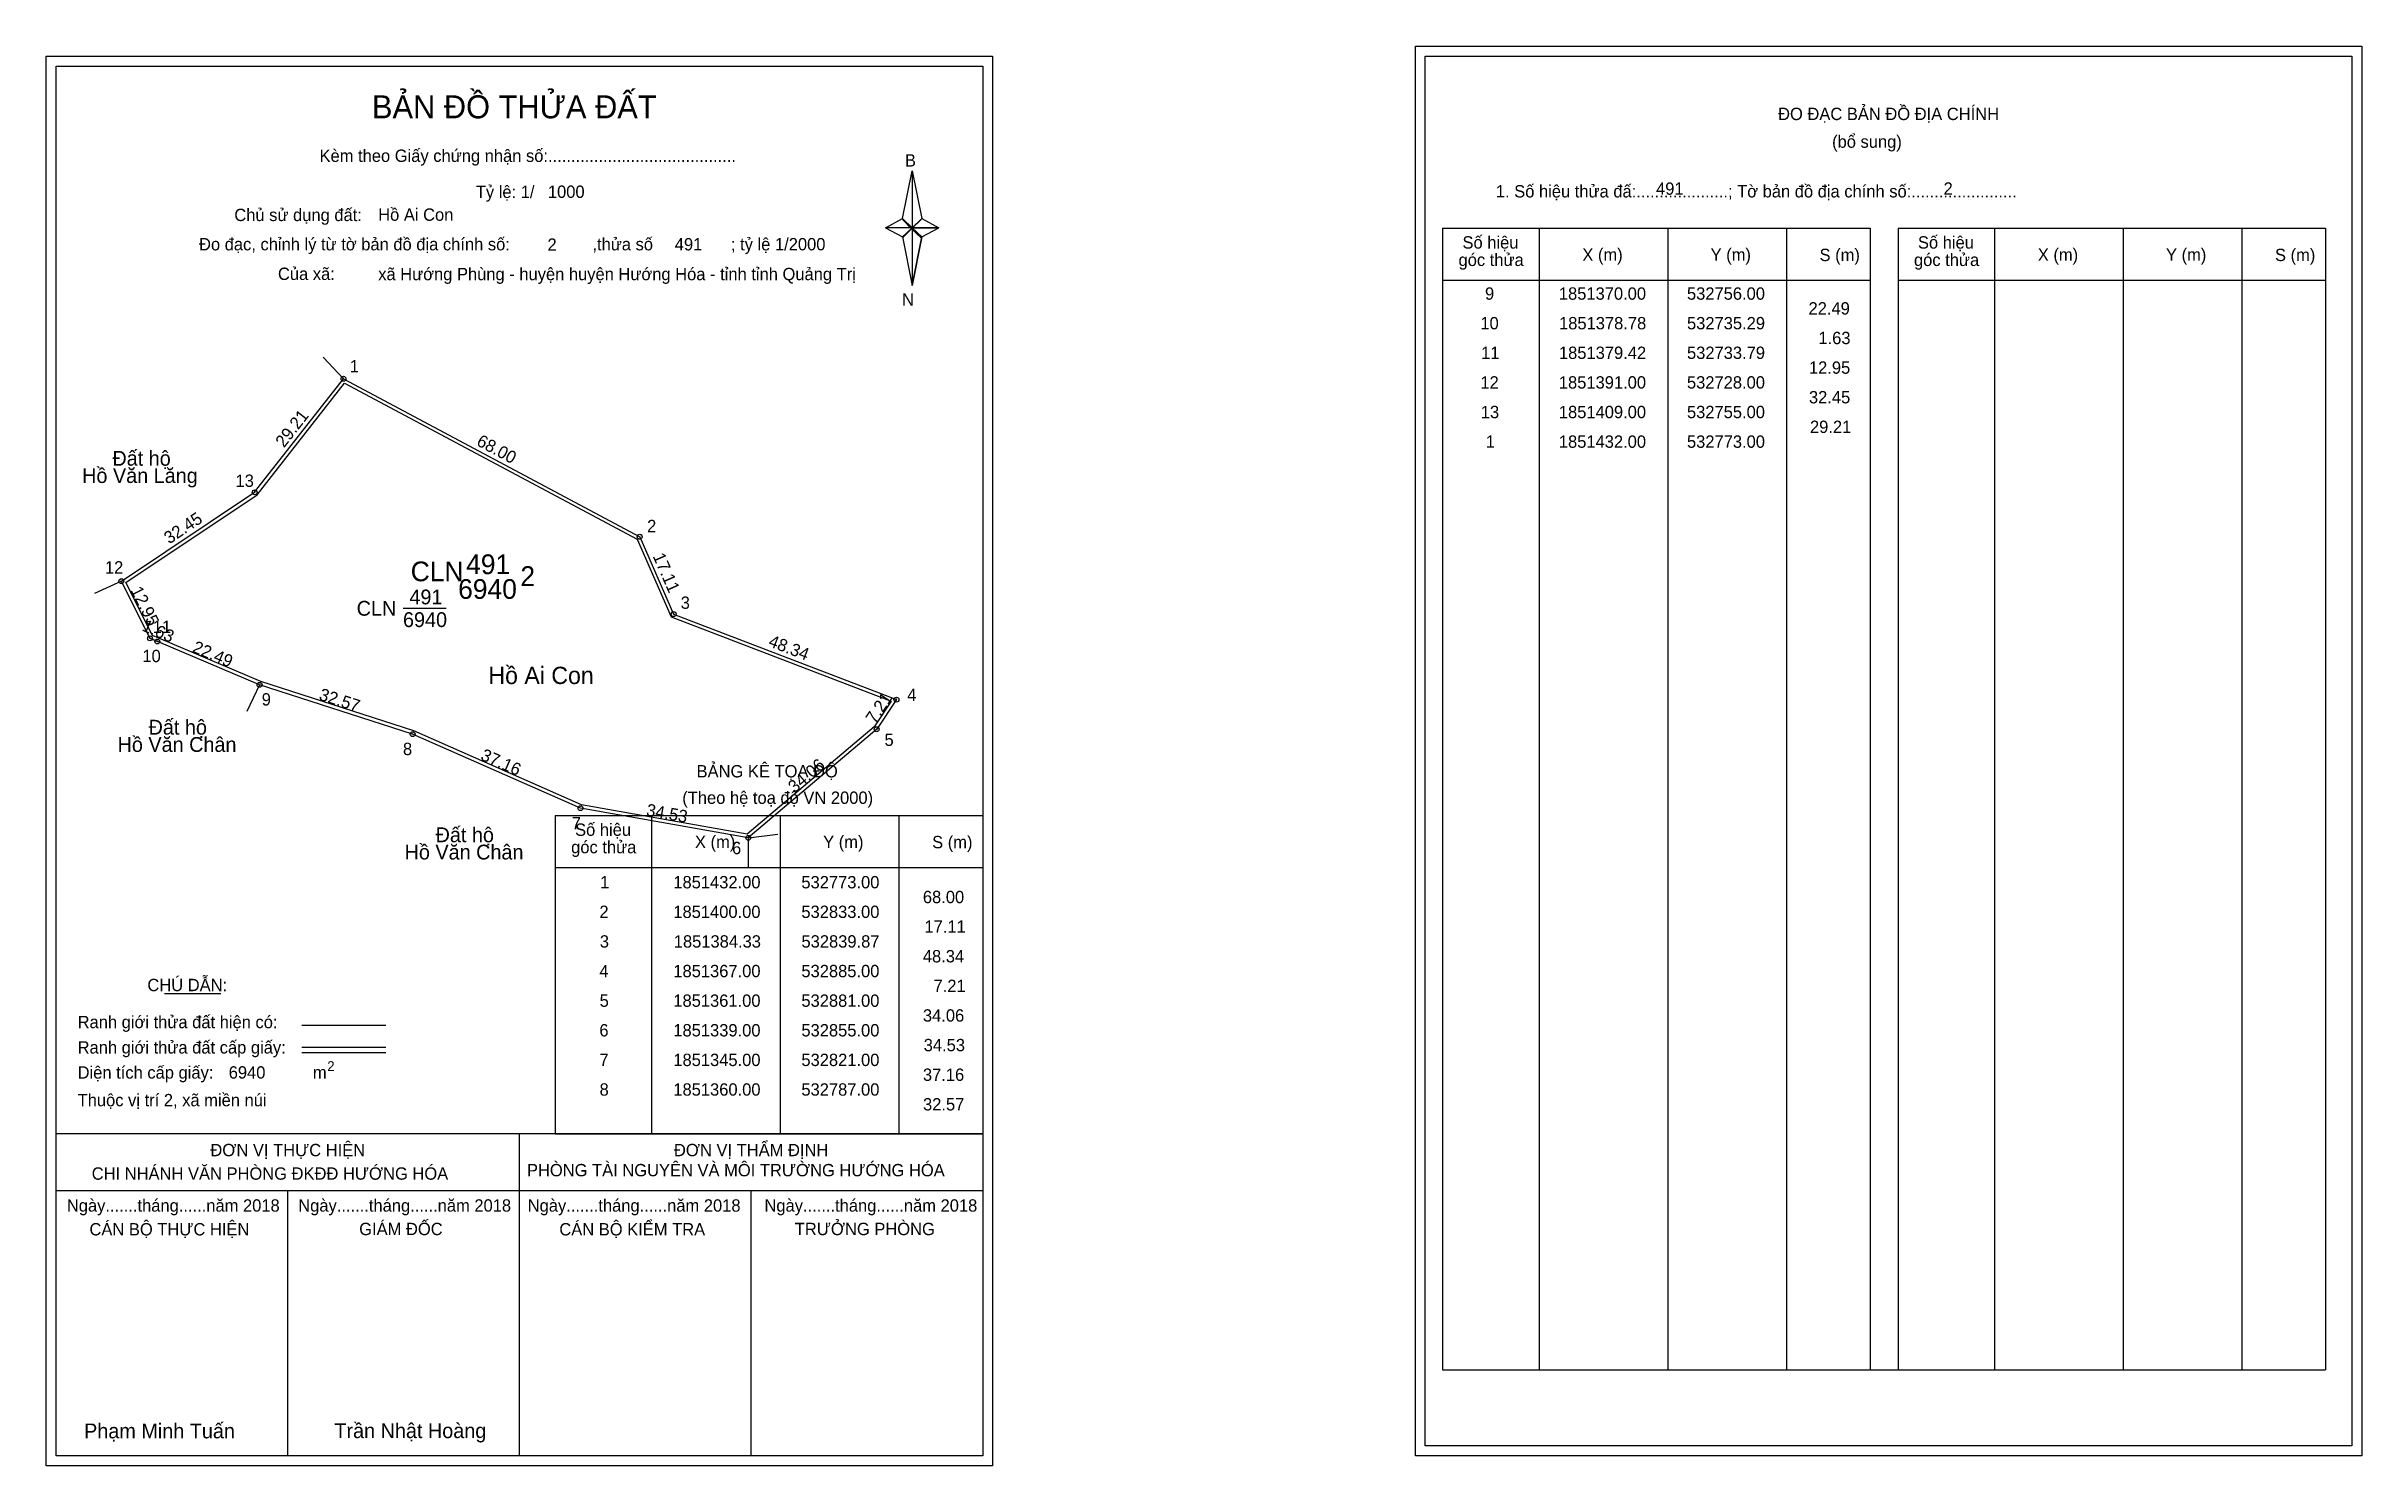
# Model space of a CAD drawing. Extents: x 532713 to 533182, y 1851212 to 1851499.
import ezdxf

# ---------------------------------------------------------------- set-up
doc = ezdxf.new("R2010")
doc.units = 0
for name, color, linetype in [('Level 1', 7, 'Continuous'), ('Level 10', 7, 'Continuous'), ('Level 11', 7, 'Continuous'), ('Level 13', 7, 'Continuous'), ('Level 2', 7, 'Continuous'), ('Level 27', 7, 'Continuous'), ('Level 3', 7, 'Continuous'), ('Level 36', 7, 'Continuous'), ('Level 4', 7, 'Continuous'), ('Level 49', 7, 'Continuous'), ('Level 5', 7, 'Continuous'), ('Level 53', 7, 'Continuous'), ('Level 55', 7, 'Continuous'), ('Level 6', 7, 'Continuous'), ('Level 63', 7, 'Continuous'), ('Level 7', 7, 'Continuous'), ('Level 9', 7, 'Continuous')]:
    doc.layers.add(name, color=color, linetype=linetype)

msp = doc.modelspace()

# ---------------------------------------------------------------- linework, layer by layer
at = {"layer": 'Level 1'}
for p, q in [((532992.12, 1851497.36), (532992.12, 1851497.36)), ((532714.8, 1851495.36), (532714.8, 1851495.36)), ((532886.22, 1851464.48), (532888.19, 1851474.12)), ((532888.19, 1851474.12), (532888.19, 1851462.6)), ((532888.19, 1851474.12), (532890.15, 1851464.48)), ((532882.77, 1851462.6), (532886.22, 1851464.48)), ((532886.22, 1851464.48), (532888.19, 1851462.6)), ((532888.04, 1851462.38), (532886.22, 1851464.26)), ((532890.01, 1851464.26), (532888.04, 1851462.38)), ((532888.04, 1851462.38), (532890.01, 1851464.26)), ((532890.15, 1851464.48), (532888.19, 1851462.6)), ((532888.19, 1851462.6), (532886.22, 1851460.76)), ((532888.04, 1851462.38), (532886.22, 1851460.54)), ((532886.22, 1851460.54), (532888.04, 1851462.38)), ((532886.22, 1851460.76), (532888.19, 1851450.9)), ((532890.01, 1851460.54), (532888.04, 1851462.38)), ((532888.19, 1851462.6), (532888.19, 1851450.9)), ((532888.19, 1851462.6), (532893.6, 1851462.6)), ((532888.19, 1851462.6), (532890.15, 1851460.76)), ((532890.15, 1851460.76), (532888.19, 1851450.9)), ((532890.15, 1851460.76), (532893.6, 1851462.6)), ((532995.65, 1851462.51), (533082.25, 1851462.51)), ((533015.24, 1851231.24), (533015.24, 1851462.51)), ((533041.31, 1851231.24), (533041.31, 1851462.51)), ((533065.29, 1851462.51), (533065.29, 1851231.24)), ((533082.25, 1851462.51), (533082.25, 1851231.24)), ((533087.91, 1851462.51), (533174.51, 1851462.51)), ((533107.5, 1851231.24), (533107.5, 1851462.51)), ((533133.57, 1851231.24), (533133.57, 1851462.51)), ((533157.54, 1851462.51), (533157.54, 1851231.24)), ((533174.51, 1851462.51), (533174.51, 1851231.24)), ((532995.65, 1851451.98), (533082.25, 1851451.98)), ((533087.91, 1851451.98), (533174.51, 1851451.98)), ((532815.89, 1851343.54), (532902.49, 1851343.54)), ((532835.48, 1851279.01), (532835.48, 1851343.54)), ((532861.55, 1851279.01), (532861.55, 1851343.54)), ((532885.52, 1851343.54), (532885.52, 1851279.01)), ((532815.89, 1851333.01), (532902.49, 1851333.01)), ((532736.71, 1851307.43), (532748.12, 1851307.43)), ((532764.58, 1851301.02), (532781.59, 1851301.02)), ((532764.58, 1851296.58), (532781.59, 1851296.58)), ((532764.58, 1851295.48), (532781.59, 1851295.48)), ((532821.62, 1851279.01), (532714.79, 1851279.01)), ((532902.49, 1851279.01), (532797.65, 1851279.01)), ((532808.64, 1851213.79), (532808.64, 1851279.01)), ((532815.89, 1851279.01), (532902.49, 1851279.01)), ((532902.49, 1851267.46), (532714.79, 1851267.46)), ((532761.72, 1851213.79), (532761.72, 1851267.46)), ((532855.57, 1851213.79), (532855.57, 1851267.46)), ((532995.65, 1851231.24), (533174.51, 1851231.24)), ((533179.82, 1851215.79), (533179.82, 1851215.79)), ((532902.49, 1851213.79), (532902.49, 1851213.79))]:
    msp.add_line(p, q, dxfattribs=at)
for points in [[(532886.22, 1851464.48), (532888.19, 1851474.12), (532888.19, 1851462.6)], [(532888.19, 1851462.6), (532890.15, 1851464.48), (532893.6, 1851462.6)], [(532882.77, 1851462.6), (532886.22, 1851460.76), (532888.19, 1851462.6)], [(532888.19, 1851462.6), (532888.19, 1851450.9), (532890.15, 1851460.76)]]:
    msp.add_lwpolyline(points, close=True, dxfattribs=at)
at = {"layer": 'Level 10'}
for p in [(532733.79, 1851379.42), (532756, 1851370)]:
    msp.add_line(p, (532735.29, 1851378.78), dxfattribs=at)
for points in [[(532756, 1851370), (532735.29, 1851378.78), (532733.79, 1851379.42), (532728, 1851391), (532755, 1851409), (532773, 1851432), (532833, 1851400), (532839.87, 1851384.33), (532885, 1851367), (532881, 1851361), (532855, 1851339), (532821, 1851345), (532787, 1851360)], [(532756.24, 1851370.66), (532735.56, 1851379.42), (532734.3, 1851379.96), (532728.9, 1851390.76), (532755.48, 1851408.48), (532773.19, 1851431.11), (532832.46, 1851399.5), (532839.35, 1851383.78), (532883.93, 1851366.66), (532880.47, 1851361.47), (532854.8, 1851339.75), (532821.21, 1851345.67), (532787.25, 1851360.66)]]:
    msp.add_lwpolyline(points, close=True, dxfattribs=at)
at = {"layer": 'Level 11'}
for centre in [(532773, 1851432), (532755, 1851409), (532833, 1851400), (532728, 1851391), (532839.87, 1851384.33), (532733.79, 1851379.42), (532735.29, 1851378.78), (532756, 1851370), (532756, 1851370), (532885, 1851367), (532787, 1851360), (532881, 1851361), (532821, 1851345), (532855, 1851339)]:
    msp.add_circle(centre, 0.5, dxfattribs=at)
at = {"layer": 'Level 27'}
for p, q in [((532773, 1851432), (532768.89, 1851436.37)), ((532728, 1851391), (532722.55, 1851388.5)), ((532756, 1851370), (532753.43, 1851364.58)), ((532855, 1851339), (532860.96, 1851339.73)), ((532855, 1851339), (532855, 1851333))]:
    msp.add_line(p, q, dxfattribs=at)
at = {"layer": 'Level 3'}
for p, q in [((532995.65, 1851462.51), (532995.65, 1851231.24)), ((533087.91, 1851462.51), (533087.91, 1851231.24)), ((532815.89, 1851343.54), (532815.89, 1851279.01))]:
    msp.add_line(p, q, dxfattribs=at)
at = {"layer": 'Level 63'}
for points in [[(532712.79, 1851497.36), (532904.49, 1851497.36), (532904.49, 1851211.79), (532712.79, 1851211.79)], [(532990.12, 1851499.36), (533181.82, 1851499.36), (533181.82, 1851213.79), (532990.12, 1851213.79)], [(532992.12, 1851497.36), (533179.82, 1851497.36), (533179.82, 1851215.79), (532992.12, 1851215.79)], [(532714.79, 1851495.36), (532902.49, 1851495.36), (532902.49, 1851213.79), (532714.79, 1851213.79)]]:
    msp.add_lwpolyline(points, close=True, dxfattribs=at)
at = {"layer": 'Level 9'}
msp.add_line((532785.05, 1851385.5), (532793.76, 1851385.5), dxfattribs=at)

# ---------------------------------------------------------------- texts
at = {"layer": 'Level 1'}
for s, height, p in [('BẢN ĐỒ THỬA ĐẤT', 4.6657, (532778.76, 1851484.77)), ('ĐO ĐẠC BẢN ĐỒ ĐỊA CHÍNH', 2.5, (533063.6, 1851484.42)), ('Kèm theo Giấy chứng nhận số:.........................................', 2.5, (532768.14, 1851475.94)), ('(bổ sung)', 2.5, (533074.54, 1851478.8)), ('B', 2.5, (532886.73, 1851475)), ('1. Số hiệu thửa đấ:....................; Tờ bản đồ địa chính số:.......................', 2.5, (533006.43, 1851468.74)), ('Chủ sử dụng đất:', 2.5, (532750.88, 1851463.95)), ('Đo đạc, chỉnh lý từ tờ bản đồ địa chính số:                  ,thửa số                 ; tỷ lệ 1/2000', 2.5, (532743.73, 1851458.02)), ('Số hiệu', 2.5, (532999.67, 1851458.38)), ('Số hiệu', 2.5, (533091.93, 1851458.38)), ('Của xã:', 2.5, (532759.72, 1851452.02)), ('góc thửa', 2.5, (532998.87, 1851454.85)), ('X (m)', 2.5, (533023.95, 1851455.9)), ('Y (m)', 2.5, (533049.93, 1851455.9)), ('S (m)', 2.5, (533072, 1851455.85)), ('góc thửa', 2.5, (533091.13, 1851454.85)), ('X (m)', 2.5, (533116.21, 1851455.9)), ('Y (m)', 2.5, (533142.18, 1851455.9)), ('S (m)', 2.5, (533164.26, 1851455.85)), ('N', 2.5, (532886.13, 1851446.83)), ('BẢNG KÊ TỌA ĐỘ', 2.5, (532844.52, 1851351.24)), ('(Theo hệ toạ độ VN 2000)', 2.5, (532841.62, 1851345.88)), ('Số hiệu', 2.5, (532819.91, 1851339.4)), ('góc thửa', 2.5, (532819.11, 1851335.87)), ('X (m)', 2.5, (532844.19, 1851336.93)), ('Y (m)', 2.5, (532870.16, 1851336.93)), ('S (m)', 2.5, (532892.24, 1851336.88)), ('CHÚ DẪN:', 2.5, (532733.27, 1851307.93)), ('Ranh giới thửa đất hiện có:', 2.5, (532719.14, 1851300.43)), ('Ranh giới thửa đất cấp giấy:', 2.5, (532719.14, 1851295.29)), ('Diện tích cấp giấy:', 2.5, (532719.14, 1851290.21)), ('m', 2.5, (532766.8, 1851290.23)), ('2', 2, (532769.7, 1851291.74)), ('Thuộc vị trí 2, xã miền núi', 2.5, (532719.14, 1851284.61)), ('ĐƠN VỊ THỰC HIỆN', 2.5, (532746.03, 1851274.49)), ('ĐƠN VỊ THẨM ĐỊNH', 2.5, (532839.93, 1851274.49)), ('CHI NHÁNH VĂN PHÒNG ĐKĐĐ HƯỚNG HÓA', 2.5, (532721.99, 1851269.73)), ('PHÒNG TÀI NGUYÊN VÀ MÔI TRƯỜNG HƯỚNG HÓA', 2.5, (532810.16, 1851270.42)), ('Ngày.......tháng......năm 2018', 2.5, (532716.96, 1851263.26)), ('Ngày.......tháng......năm 2018', 2.5, (532763.83, 1851263.26)), ('Ngày.......tháng......năm 2018', 2.5, (532810.31, 1851263.26)), ('Ngày.......tháng......năm 2018', 2.5, (532858.27, 1851263.26)), ('CÁN BỘ THỰC HIỆN', 2.5, (532721.54, 1851258.44)), ('GIÁM ĐỐC', 2.5, (532776.18, 1851258.5)), ('CÁN BỘ KIỂM TRA', 2.5, (532816.72, 1851258.44)), ('TRƯỞNG PHÒNG', 2.5, (532864.41, 1851258.5)), ('Phạm Minh Tuấn', 3, (532720.45, 1851217.33)), ('Trần Nhật Hoàng', 3, (532771.15, 1851217.38))]:
    msp.add_text(s, height=height, dxfattribs=at).set_placement(p)
at = {"layer": 'Level 11'}
msp.add_text('Tỷ lệ: 1/', height=2.5, dxfattribs=at).set_placement((532799.8, 1851468.63))
at = {"layer": 'Level 13'}
for s, p in [('491', (532786.35, 1851386.3)), ('CLN', (532775.66, 1851384)), ('6940', (532785.05, 1851381.7))]:
    msp.add_text(s, height=3, dxfattribs=at).set_placement(p)
at = {"layer": 'Level 2'}
msp.add_text('Hồ Ai Con', height=3.5, dxfattribs=at).set_placement((532802.35, 1851370.16))
at = {"layer": 'Level 3'}
msp.add_text('CLN', height=4, dxfattribs=at).set_placement((532786.61, 1851390.98))
at = {"layer": 'Level 36'}
for s, p in [('Đất hộ', (532726.18, 1851414.39)), ('Hồ Văn Lăng', (532720.05, 1851410.89)), ('Đất hộ', (532733.51, 1851359.91)), ('Hồ Văn Chân', (532727.23, 1851356.41)), ('Hồ Văn Chân', (532785.37, 1851334.61)), ('Đất hộ', (532791.65, 1851338.11))]:
    msp.add_text(s, height=3, dxfattribs=at).set_placement(p)
at = {"layer": 'Level 4'}
msp.add_text('491', height=4, dxfattribs=at).set_placement((532797.84, 1851392.42))
at = {"layer": 'Level 49'}
for s, rotation, p in [('29.21', 51.953, (532760.95, 1851417.9)), ('68.00', 331.9275, (532799.77, 1851418.63)), ('32.45', 33.6901, (532737.7, 1851398.43)), ('17.11', 293.6735, (532835.59, 1851396.08)), ('12.95', 296.5651, (532729.81, 1851389.18)), ('1.63', 336.8937, (532732.02, 1851381.04)), ('48.34', 338.9931, (532858.9, 1851377.88)), ('22.49', 337.0255, (532742.2, 1851376.72)), ('32.57', 342.1213, (532767.87, 1851367.01)), ('7.21', 56.3099, (532880.67, 1851361.94)), ('37.16', 336.1941, (532800.59, 1851354.88)), ('34.06', 40.2364, (532864.37, 1851347.97)), ('34.53', 349.992, (532834.2, 1851343.48))]:
    msp.add_text(s, height=2.5, rotation=rotation, dxfattribs=at).set_placement(p)
at = {"layer": 'Level 5'}
msp.add_text('6940', height=4, dxfattribs=at).set_placement((532796.22, 1851387.41))
at = {"layer": 'Level 53'}
for s, p in [('9', (533004.23, 1851448.02)), ('1851370.00', (533019.19, 1851448.02)), ('532756.00', (533045.14, 1851448.02)), ('22.49', (533069.77, 1851445.02)), ('10', (533003.29, 1851442.02)), ('1851378.78', (533019.23, 1851442.02)), ('532735.29', (533045.15, 1851442.02)), ('1.63', (533071.77, 1851439.02)), ('11', (533003.45, 1851436.02)), ('1851379.42', (533019.21, 1851436.02)), ('532733.79', (533045.15, 1851436.02)), ('12.95', (533069.85, 1851433.02)), ('12', (533003.3, 1851430.02)), ('1851391.00', (533019.19, 1851430.02)), ('532728.00', (533045.14, 1851430.02)), ('13', (533003.38, 1851424.02)), ('1851409.00', (533019.19, 1851424.02)), ('532755.00', (533045.14, 1851424.02)), ('32.45', (533069.85, 1851427.02)), ('29.21', (533070.06, 1851421.02)), ('1', (533004.37, 1851418.02)), ('1851432.00', (533019.19, 1851418.02)), ('532773.00', (533045.14, 1851418.02)), ('1', (532824.99, 1851328.76)), ('1851432.00', (532839.81, 1851328.76)), ('532773.00', (532865.75, 1851328.76)), ('68.00', (532890.36, 1851325.76)), ('2', (532824.84, 1851322.76)), ('1851400.00', (532839.81, 1851322.76)), ('532833.00', (532865.75, 1851322.76)), ('3', (532824.92, 1851316.76)), ('1851384.33', (532839.9, 1851316.76)), ('532839.87', (532865.77, 1851316.76)), ('17.11', (532890.68, 1851319.76)), ('48.34', (532890.35, 1851313.76)), ('4', (532824.83, 1851310.76)), ('1851367.00', (532839.81, 1851310.76)), ('532885.00', (532865.75, 1851310.76)), ('7.21', (532892.52, 1851307.76)), ('5', (532824.88, 1851304.76)), ('1851361.00', (532839.81, 1851304.76)), ('532881.00', (532865.75, 1851304.76)), ('34.06', (532890.37, 1851301.76)), ('6', (532824.83, 1851298.76)), ('1851339.00', (532839.81, 1851298.76)), ('532855.00', (532865.75, 1851298.76)), ('7', (532824.84, 1851292.76)), ('1851345.00', (532839.81, 1851292.76)), ('532821.00', (532865.75, 1851292.76)), ('34.53', (532890.53, 1851295.76)), ('37.16', (532890.37, 1851289.76)), ('8', (532824.87, 1851286.76)), ('1851360.00', (532839.81, 1851286.76)), ('532787.00', (532865.75, 1851286.76)), ('32.57', (532890.39, 1851283.76))]:
    msp.add_text(s, height=2.5, dxfattribs=at).set_placement(p)
at = {"layer": 'Level 55'}
for s, height, p in [('1', 0.4, (532772.89, 1851432)), ('0', 0.11, (532772.96, 1851431.89)), ('0', 0.11, (532772.96, 1851431.89)), ('0', 0.11, (532772.96, 1851431.89)), ('13', 0.4, (532754.73, 1851409)), ('0', 0.11, (532754.96, 1851408.89)), ('0', 0.11, (532754.96, 1851408.89)), ('2', 0.4, (532832.86, 1851400)), ('0', 0.11, (532832.96, 1851399.89)), ('12', 0.4, (532727.72, 1851391)), ('0', 0.11, (532727.96, 1851390.89)), ('0', 0.11, (532727.96, 1851390.89)), ('0', 0.11, (532727.96, 1851390.89)), ('0', 0.11, (532727.96, 1851390.89)), ('3', 0.4, (532839.75, 1851384.33)), ('0', 0.11, (532839.83, 1851384.22)), ('11', 0.4, (532733.53, 1851379.42)), ('0', 0.11, (532733.75, 1851379.31)), ('0', 0.11, (532733.75, 1851379.31)), ('10', 0.4, (532735.01, 1851378.78)), ('0', 0.11, (532735.25, 1851378.67)), ('0', 0.11, (532735.25, 1851378.67)), ('9', 0.4, (532755.86, 1851370)), ('383', 0.11, (532755.88, 1851369.89)), ('0', 0.11, (532755.96, 1851369.89)), ('0', 0.11, (532755.96, 1851369.89)), ('4', 0.4, (532884.86, 1851367)), ('0', 0.11, (532884.96, 1851366.89)), ('8', 0.4, (532786.87, 1851360)), ('5', 0.4, (532880.87, 1851361)), ('0', 0.11, (532880.96, 1851360.89)), ('383', 0.11, (532786.88, 1851359.89)), ('7', 0.4, (532820.87, 1851345)), ('383', 0.11, (532820.88, 1851344.89)), ('6', 0.4, (532854.86, 1851339)), ('383', 0.11, (532854.88, 1851338.89)), ('0', 0.11, (532854.96, 1851338.89))]:
    msp.add_text(s, height=height, dxfattribs=at).set_placement(p)
at = {"layer": 'Level 6'}
for s, p in [('1000', (532814.4, 1851468.65)), ('491', (533038.88, 1851469.28)), ('2', (533097.12, 1851469.3)), ('Hồ Ai Con', (532780.02, 1851464.01)), ('2', (532814.32, 1851457.93)), ('491', (532840.1, 1851458.01)), ('xã Hướng Phùng - huyện huyện Hướng Hóa - tỉnh tỉnh Quảng Trị', (532780.03, 1851451.97)), ('6940', (532749.74, 1851290.22))]:
    msp.add_text(s, height=2.5, dxfattribs=at).set_placement(p)
at = {"layer": 'Level 63'}
msp.add_text('D', height=0.01, dxfattribs=at).set_placement((532735.29, 1851378.78))
msp.add_text('D', height=0.01, dxfattribs=at).set_placement((532735.29, 1851378.78))
at = {"layer": 'Level 7'}
msp.add_text('2', height=4, dxfattribs=at).set_placement((532808.83, 1851390.02))
at = {"layer": 'Level 9'}
for s, p in [('1', (532774.25, 1851433.29)), ('13', (532751.13, 1851410.1)), ('2', (532834.5, 1851400.92)), ('12', (532724.67, 1851392.54)), ('3', (532841.31, 1851385.39)), ('11', (532734.36, 1851380.5)), ('10', (532732.26, 1851374.59)), ('9', (532756.43, 1851365.81)), ('4', (532887.19, 1851366.72)), ('8', (532785.04, 1851355.76)), ('5', (532882.59, 1851357.62)), ('7', (532819.23, 1851340.69)), ('6', (532851.7, 1851335.69))]:
    msp.add_text(s, height=2.5, dxfattribs=at).set_placement(p)

doc.saveas('drawing.dxf')
